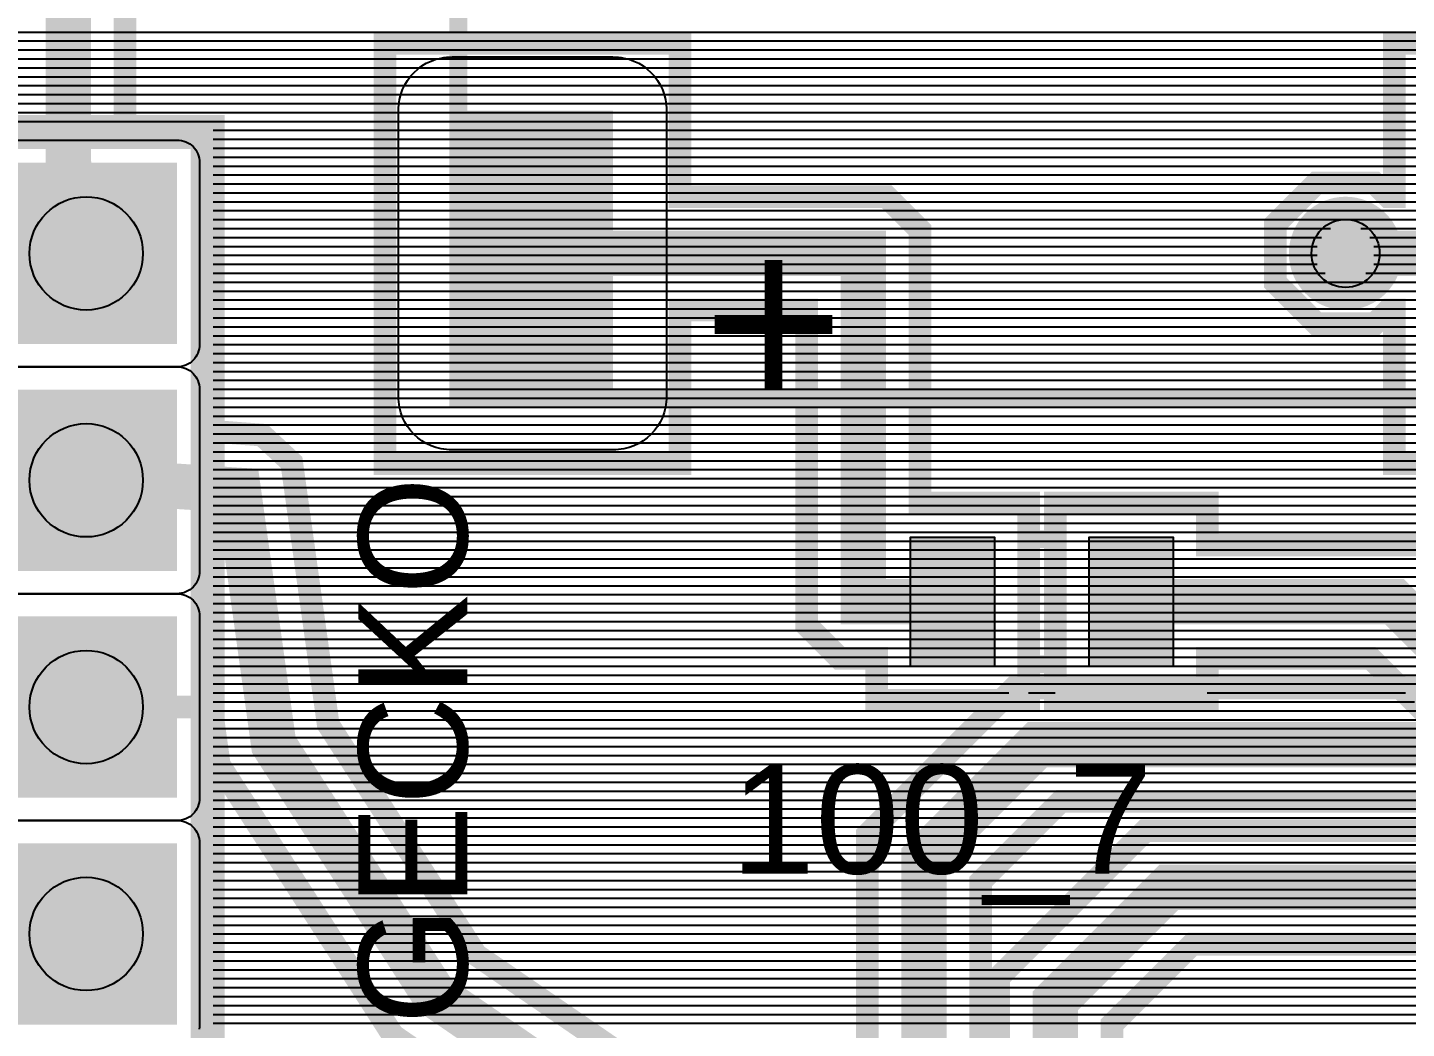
# Model space of a CAD drawing. Header units: inches. Extents: x -1.68 to 1.68, y -1.15 to 1.15.
# Drawn here: x -0.36 to 0.247, y 0.308 to 0.75 of the extents above; entities that cross this region are included whole.
import ezdxf

# ---------------------------------------------------------------- set-up
doc = ezdxf.new("R2010")
doc.units = ezdxf.units.IN
doc.layers.get('0').update_dxf_attribs({"linetype": 'CONTINUOUS'})

# ---------------------------------------------------------------- blocks, each defined once
blk = doc.blocks.new('RPAD')
blk.add_trace([(-0.5, -0.5), (-0.5, 0.5), (0.5, -0.5), (0.5, 0.5)])
blk = doc.blocks.new('EPAD')
at = {"const_width": 0.5}
blk.add_lwpolyline([(-0.25, 0, 1), (0.25, 0, 1)], format="xyb", close=True, dxfattribs=at)

msp = doc.modelspace()

# ---------------------------------------------------------------- linework, layer by layer
for points, const_width in [([(-0.17061, 0.586476), (0.341201, 0.586476), (0.341201, 1.098287), (-0.17061, 1.098287), (-0.17061, 0.586476)], 0.008), ([(-0.17061, 0.586476), (0.341201, 0.586476), (0.341201, 1.098287), (-0.17061, 1.098287), (-0.17061, 0.586476)], 0.008), ([(-0.17061, 0.586476), (0.341201, 0.586476), (0.341201, 1.098287), (-0.17061, 1.098287), (-0.17061, 0.586476)], 0.008), ([(-0.334665, 0.64998), (-0.342539, 0.68998), (-0.342539, 0.949193), (1.18502, 0.949193), (1.18502, 0.878327)], 0.02), ([(1.16002, 0.924193), (-0.31754, 0.924193), (-0.31754, 0.70598), (-0.278666, 0.70598), (-0.278666, 0.193981), (-0.390665, 0.193981), (-0.390665, 0.194981), (-0.8975, 0.194981), (-0.8975, 0.1935), (-0.8665, 0.1935), (-0.8665, 0.0815), (-0.885368, 0.0815), (-0.884414, -0.096461)], 0.01), ([(-0.072878, 0.67498), (0.018209, 0.67498), (0.032854, 0.660335), (0.032854, 0.539937), (0.080724, 0.539937), (0.080724, 0.452937), (0.013725, 0.452937), (0.013725, 0.471437), (-0.0025, 0.471437), (-0.017145, 0.486082), (-0.017145, 0.624981), (-0.072878, 0.624981), (-0.072878, 0.557367), (-0.202988, 0.557367), (-0.202988, 0.742594), (-0.072878, 0.742594), (-0.072878, 0.67498)], 0.01), ([(0.372122, 0.557367), (0.242012, 0.557367), (0.242012, 0.624981), (0.239293, 0.624981), (0.233293, 0.618981), (0.207612, 0.618981), (0.189453, 0.63714), (0.189453, 0.662821), (0.207612, 0.68098), (0.233293, 0.68098), (0.239293, 0.67498), (0.242012, 0.67498), (0.242012, 0.742594), (0.372122, 0.742594), (0.372122, 0.557367)], 0.01), ([(0.34866, -0.0575), (-0.18754, -0.0575), (-0.202185, -0.042855), (-0.202185, 0.026854), (-0.244263, 0.026854), (-0.321696, 0.026854), (-0.336341, 0.041499), (-0.424058, 0.129216), (-0.498564, 0.129216), (-0.513208, 0.143861), (-0.513208, 0.164571), (-0.513208, 0.217059), (-0.513208, 0.25525), (-0.5515, 0.256161), (-0.5515, 0.2265), (-0.6635, 0.2265), (-0.6635, 0.5385), (-0.5515, 0.5385), (-0.5515, 0.403326), (-0.390665, 0.403326), (-0.390665, 0.70598), (-0.278666, 0.70598), (-0.278666, 0.593981)], 0.01), ([(-0.384665, 0.19998), (-0.284665, 0.19998), (-0.284665, 0.69998), (-0.384665, 0.69998), (-0.384665, 0.19998)], 0.008), ([(-0.384665, 0.19998), (-0.284665, 0.19998), (-0.284665, 0.69998), (-0.384665, 0.69998), (-0.384665, 0.19998)], 0.008), ([(-0.384665, 0.19998), (-0.284665, 0.19998), (-0.284665, 0.69998), (-0.384665, 0.69998), (-0.384665, 0.19998)], 0.008), ([(0.215275, 0.63748), (0.22563, 0.63748), (0.232953, 0.644803), (0.232953, 0.655158), (0.22563, 0.66248), (0.215275, 0.66248), (0.207953, 0.655158), (0.207953, 0.644803), (0.215275, 0.63748)], 0.01), ([(-0.137933, 0.64998), (0.007854, 0.64998), (0.007854, 0.496437), (0.047224, 0.496437)], 0.02), ([(0.307067, 0.64998), (0.220453, 0.64998)], 0.02), ([(-0.278666, 0.593981), (-0.278666, 0.571528), (-0.257094, 0.569896), (-0.244081, 0.557791), (-0.242854, 0.548989), (-0.227986, 0.44233), (-0.162808, 0.340761), (0.1065, 0.155796), (0.1065, 0.254484), (0.4375, 0.254484)], 0.01), ([(-0.334665, 0.54998), (-0.267613, 0.545538), (-0.251988, 0.433445), (-0.181122, 0.323012), (0.139599, 0.102736), (1.1625, 0.102736), (1.1625, 0.198484)], 0.02), ([(0.4375, 0.26561), (0.231672, 0.471438), (0.159464, 0.471437), (0.159464, 0.452937), (0.092465, 0.452937), (0.092465, 0.539937), (0.159464, 0.539937), (0.159464, 0.521437), (0.252383, 0.521436)], 0.01), ([(0.0925, 0.523996), (0.080689, 0.523996)], 0.007874), ([(0.0925, 0.523996), (0.080689, 0.523996)], 0.007874), ([(0.0925, 0.523996), (0.080689, 0.523996)], 0.007874), ([(1.172855, 0.077737), (0.131842, 0.077737), (0.125446, 0.082129), (-0.199435, 0.305262), (-0.202162, 0.309511), (-0.202162, 0.30951), (-0.275991, 0.42456), (-0.278666, 0.443751), (-0.278666, 0.193981), (-0.390665, 0.193981)], 0.01), ([(0.4625, 0.198484), (0.4625, 0.275965), (0.242028, 0.496437), (0.125965, 0.496437)], 0.02), ([(0.0925, 0.468878), (0.080689, 0.468878)], 0.007874), ([(0.0925, 0.468878), (0.080689, 0.468878)], 0.007874), ([(0.0925, 0.468878), (0.080689, 0.468878)], 0.007874), ([(0.7375, -0.457515), (0.1065, -0.457515), (0.1065, -0.345516), (0.137501, -0.345516), (0.137501, -0.33254), (0.009627, -0.204666), (0.009627, 0.3938), (0.074271, 0.458444), (0.567754, 0.458444)], 0.01), ([(-0.390665, 0.44998), (-0.334665, 0.44998)], 0.01), ([(-0.278666, 0.44998), (-0.334665, 0.44998)], 0.01), ([(0.1625, -0.401516), (0.1625, -0.314311), (0.154626, -0.314311), (0.034626, -0.194311), (0.034626, 0.383445), (0.084626, 0.433445), (0.586594, 0.433445)], 0.02), ([(0.567754, 0.408445), (0.094981, 0.408445), (0.059625, 0.37309), (0.059625, -0.183956), (0.164981, -0.289311), (0.172855, -0.289311), (0.187499, -0.303956), (0.187499, -0.345516), (0.2375, -0.345516), (0.2375, -0.337855), (0.0675, -0.167855), (0.0675, 0.330807), (0.132145, 0.395452), (0.1425, 0.395452), (0.666179, 0.395452)], 0.01), ([(-0.334665, 0.34998), (-0.3325, 0.34998), (-0.360846, 0.378327), (-0.6075, 0.378327), (-0.6075, 0.3825)], 0.02), ([(0.2625, -0.401516), (0.2625, -0.3275), (0.0925, -0.1575), (0.0925, 0.320453), (0.1425, 0.370453), (0.68502, 0.370453)], 0.02), ([(0.666179, 0.345453), (0.152855, 0.345454), (0.1175, 0.310098), (0.1175, 0.254484), (0.5375, 0.254484)], 0.01)]:
    msp.add_lwpolyline(points, dxfattribs=dict(const_width=const_width))
for points in [[(-0.54, 0.747579), (0.454906, 0.747579)], [(-0.31754, 0.747579), (1.6525, 0.747579)], [(-0.54, 0.743642), (0.454906, 0.743642)], [(-0.31754, 0.743642), (1.6525, 0.743642)], [(-0.54, 0.739705), (-0.202988, 0.739705)], [(-0.54, 0.735768), (-0.202988, 0.735768)], [(-0.31754, 0.739705), (1.6525, 0.739705)], [(-0.31754, 0.735768), (1.6525, 0.735768)], [(-0.072878, 0.739705), (0.242012, 0.739705)], [(-0.072878, 0.735768), (0.242012, 0.735768)], [(-0.54, 0.731831), (-0.202988, 0.731831)], [(-0.31754, 0.731831), (1.250589, 0.731831)], [(-0.072878, 0.731831), (0.242012, 0.731831)], [(-0.54, 0.727894), (-0.202988, 0.727894)], [(-0.54, 0.723957), (-0.202988, 0.723957)], [(-0.31754, 0.727894), (1.246652, 0.727894)], [(-0.31754, 0.723957), (1.242715, 0.723957)], [(-0.072878, 0.727894), (0.242012, 0.727894)], [(-0.072878, 0.723957), (0.242012, 0.723957)], [(-0.54, 0.72002), (-0.202988, 0.72002)], [(-0.31754, 0.72002), (1.238778, 0.72002)], [(-0.072878, 0.72002), (0.242012, 0.72002)], [(-0.54, 0.716083), (-0.202988, 0.716083)], [(-0.54, 0.712146), (-0.202988, 0.712146)], [(-0.31754, 0.716083), (1.234841, 0.716083)], [(-0.31754, 0.712146), (1.23276, 0.712146)], [(-0.072878, 0.716083), (0.242012, 0.716083)], [(-0.072878, 0.712146), (0.242012, 0.712146)], [(-0.54, 0.708209), (-0.202988, 0.708209)], [(-0.31754, 0.708209), (1.23276, 0.708209)], [(-0.072878, 0.708209), (0.242012, 0.708209)], [(-0.374665, 0.69998), (-0.294665, 0.69998), (-0.293626, 0.69993), (-0.292621, 0.699781), (-0.291654, 0.699539), (-0.29073, 0.699209), (-0.289854, 0.698794), (-0.28903, 0.698299), (-0.288262, 0.69773), (-0.287556, 0.69709), (-0.286916, 0.696384), (-0.286346, 0.695616), (-0.285852, 0.694792), (-0.285437, 0.693916), (-0.285106, 0.692992), (-0.284864, 0.692025), (-0.284716, 0.69102), (-0.284665, 0.68998), (-0.284665, 0.68998), (-0.284665, 0.60998), (-0.284716, 0.608941), (-0.284864, 0.607936), (-0.285106, 0.606969), (-0.285437, 0.606045), (-0.285852, 0.605169), (-0.286346, 0.604344), (-0.286916, 0.603577), (-0.287556, 0.602871), (-0.288262, 0.602231), (-0.28903, 0.601661), (-0.289854, 0.601167), (-0.29073, 0.600752), (-0.291654, 0.600421), (-0.292621, 0.600179), (-0.293626, 0.600031), (-0.294665, 0.59998), (-0.374665, 0.59998)], [(-0.278666, 0.704272), (1.23276, 0.704272)], [(-0.278666, 0.704272), (-0.202988, 0.704272)], [(-0.278666, 0.700335), (1.23276, 0.700335)], [(-0.278666, 0.700335), (-0.202988, 0.700335)], [(-0.072878, 0.704272), (0.242012, 0.704272)], [(-0.072878, 0.700335), (0.242012, 0.700335)], [(-0.278666, 0.696398), (1.23276, 0.696398)], [(-0.278666, 0.696398), (-0.202988, 0.696398)], [(-0.072878, 0.696398), (0.242012, 0.696398)], [(-0.278666, 0.692461), (1.23276, 0.692461)], [(-0.278666, 0.692461), (-0.202988, 0.692461)], [(-0.278666, 0.688524), (1.23276, 0.688524)], [(-0.278666, 0.688524), (-0.202988, 0.688524)], [(-0.072878, 0.692461), (0.242012, 0.692461)], [(-0.072878, 0.688524), (0.242012, 0.688524)], [(-0.278666, 0.684587), (1.236495, 0.684587)], [(-0.278666, 0.684587), (-0.202988, 0.684587)], [(-0.072878, 0.684587), (0.242012, 0.684587)], [(-0.278666, 0.68065), (1.240432, 0.68065)], [(-0.278666, 0.68065), (-0.202988, 0.68065)], [(-0.278666, 0.676713), (1.244369, 0.676713)], [(-0.278666, 0.676713), (-0.202988, 0.676713)], [(-0.072878, 0.68065), (0.207282, 0.68065)], [(-0.072878, 0.676713), (0.203345, 0.676713)], [(0.233624, 0.68065), (0.242012, 0.68065)], [(0.237561, 0.676713), (0.242012, 0.676713)], [(-0.278666, 0.672776), (1.248306, 0.672776)], [(-0.278666, 0.672776), (-0.202988, 0.672776)], [(-0.278666, 0.668839), (1.549784, 0.668839)], [(-0.278666, 0.668839), (-0.202988, 0.668839)], [(0.020413, 0.672776), (0.199408, 0.672776)], [(0.02435, 0.668839), (0.195471, 0.668839)], [(-0.278666, 0.664902), (1.549784, 0.664902)], [(-0.278666, 0.664902), (-0.202988, 0.664902)], [(0.028287, 0.664902), (0.191534, 0.664902)], [(-0.278666, 0.660965), (0.213759, 0.660965)], [(-0.278666, 0.660965), (-0.202988, 0.660965)], [(-0.278666, 0.657028), (0.209822, 0.657028)], [(-0.278666, 0.657028), (-0.202988, 0.657028)], [(0.032224, 0.660965), (0.189453, 0.660965)], [(0.032854, 0.657028), (0.189453, 0.657028)], [(0.227146, 0.660965), (1.549784, 0.660965)], [(0.231083, 0.657028), (1.549784, 0.657028)], [(-0.278666, 0.653091), (0.207953, 0.653091)], [(-0.278666, 0.653091), (-0.202988, 0.653091)], [(0.032854, 0.653091), (0.189453, 0.653091)], [(0.232953, 0.653091), (1.549784, 0.653091)], [(-0.278666, 0.649154), (0.207953, 0.649154)], [(-0.278666, 0.649154), (-0.202988, 0.649154)], [(-0.278666, 0.645217), (0.207953, 0.645217)], [(-0.278666, 0.645217), (-0.202988, 0.645217)], [(0.032854, 0.649154), (0.189453, 0.649154)], [(0.032854, 0.645217), (0.189453, 0.645217)], [(0.232953, 0.649154), (1.549784, 0.649154)], [(0.232953, 0.645217), (0.490925, 0.645217)], [(-0.278666, 0.64128), (0.211476, 0.64128)], [(-0.278666, 0.64128), (-0.202988, 0.64128)], [(0.032854, 0.64128), (0.189453, 0.64128)], [(0.22943, 0.64128), (0.486988, 0.64128)], [(-0.278666, 0.637343), (0.485905, 0.637343)], [(-0.278666, 0.637343), (-0.202988, 0.637343)], [(-0.278666, 0.633406), (0.485905, 0.633406)], [(-0.278666, 0.633406), (-0.202988, 0.633406)], [(0.032854, 0.637343), (0.189453, 0.637343)], [(0.032854, 0.633406), (0.193187, 0.633406)], [(-0.278666, 0.629469), (0.486279, 0.629469)], [(-0.278666, 0.629469), (-0.202988, 0.629469)], [(0.032854, 0.629469), (0.197124, 0.629469)], [(-0.278666, 0.625531), (0.490216, 0.625531)], [(-0.278666, 0.625531), (-0.202988, 0.625531)], [(-0.278666, 0.621594), (1.167912, 0.621594)], [(-0.278666, 0.621594), (-0.202988, 0.621594)], [(-0.072878, 0.621594), (-0.017145, 0.621594)], [(0.032854, 0.625531), (0.201061, 0.625531)], [(0.032854, 0.621594), (0.204998, 0.621594)], [(0.235907, 0.621594), (0.242012, 0.621594)], [(-0.278666, 0.617657), (1.049941, 0.617657)], [(-0.278666, 0.617657), (-0.202988, 0.617657)], [(-0.072878, 0.617657), (-0.017145, 0.617657)], [(0.032854, 0.617657), (0.242012, 0.617657)], [(-0.278666, 0.61372), (1.046004, 0.61372)], [(-0.278666, 0.61372), (-0.202988, 0.61372)], [(-0.278666, 0.609783), (1.042067, 0.609783)], [(-0.278666, 0.609783), (-0.202988, 0.609783)], [(-0.072878, 0.61372), (-0.017145, 0.61372)], [(-0.072878, 0.609783), (-0.017145, 0.609783)], [(0.032854, 0.61372), (0.242012, 0.61372)], [(0.032854, 0.609783), (0.242012, 0.609783)], [(-0.278666, 0.605846), (1.03813, 0.605846)], [(-0.278666, 0.605846), (-0.202988, 0.605846)], [(-0.278666, 0.601909), (1.0375, 0.601909)], [(-0.278666, 0.601909), (-0.202988, 0.601909)], [(-0.072878, 0.605846), (-0.017145, 0.605846)], [(-0.072878, 0.601909), (-0.017145, 0.601909)], [(0.032854, 0.605846), (0.242012, 0.605846)], [(0.032854, 0.601909), (0.242012, 0.601909)], [(-0.374665, 0.59998), (-0.294665, 0.59998), (-0.293626, 0.59993), (-0.292621, 0.599782), (-0.291654, 0.599539), (-0.29073, 0.599209), (-0.289854, 0.598794), (-0.28903, 0.598299), (-0.288262, 0.59773), (-0.287556, 0.59709), (-0.286916, 0.596384), (-0.286346, 0.595616), (-0.285852, 0.594792), (-0.285437, 0.593916), (-0.285106, 0.592992), (-0.284864, 0.592025), (-0.284716, 0.59102), (-0.284665, 0.58998), (-0.284665, 0.58998), (-0.284665, 0.50998), (-0.284716, 0.508941), (-0.284864, 0.507936), (-0.285106, 0.506969), (-0.285437, 0.506045), (-0.285852, 0.505168), (-0.286346, 0.504344), (-0.286916, 0.503577), (-0.287556, 0.502871), (-0.288262, 0.502231), (-0.28903, 0.501661), (-0.289854, 0.501167), (-0.29073, 0.500752), (-0.291654, 0.500421), (-0.292621, 0.500179), (-0.293626, 0.500031), (-0.294665, 0.49998), (-0.374665, 0.49998)], [(-0.278666, 0.597972), (1.0375, 0.597972)], [(-0.278666, 0.597972), (-0.202988, 0.597972)], [(-0.072878, 0.597972), (-0.017145, 0.597972)], [(0.032854, 0.597972), (0.242012, 0.597972)], [(-0.278666, 0.594035), (1.0375, 0.594035)], [(-0.278666, 0.594035), (-0.202988, 0.594035)], [(-0.278666, 0.590098), (1.0375, 0.590098)], [(-0.278666, 0.590098), (-0.202988, 0.590098)], [(-0.072878, 0.594035), (-0.017145, 0.594035)], [(-0.072878, 0.590098), (-0.017145, 0.590098)], [(0.032854, 0.594035), (0.242012, 0.594035)], [(0.032854, 0.590098), (0.242012, 0.590098)], [(-0.278666, 0.586161), (1.0375, 0.586161)], [(-0.278666, 0.586161), (-0.202988, 0.586161)], [(-0.072878, 0.586161), (-0.017145, 0.586161)], [(0.032854, 0.586161), (0.242012, 0.586161)], [(-0.278666, 0.582224), (1.0375, 0.582224)], [(-0.278666, 0.582224), (-0.202988, 0.582224)], [(-0.278666, 0.578287), (1.0375, 0.578287)], [(-0.278666, 0.578287), (-0.202988, 0.578287)], [(-0.072878, 0.582224), (-0.017145, 0.582224)], [(-0.072878, 0.578287), (-0.017145, 0.578287)], [(0.032854, 0.582224), (0.242012, 0.582224)], [(0.032854, 0.578287), (0.242012, 0.578287)], [(-0.278666, 0.57435), (1.0375, 0.57435)], [(-0.278666, 0.57435), (-0.202988, 0.57435)], [(-0.072878, 0.57435), (-0.017145, 0.57435)], [(0.032854, 0.57435), (0.242012, 0.57435)], [(-0.278666, 0.570413), (1.0375, 0.570413)], [(-0.278666, 0.566476), (1.0375, 0.566476)], [(-0.263934, 0.570413), (-0.202988, 0.570413)], [(-0.253417, 0.566476), (-0.202988, 0.566476)], [(-0.072878, 0.570413), (-0.017145, 0.570413)], [(-0.072878, 0.566476), (-0.017145, 0.566476)], [(0.032854, 0.570413), (0.242012, 0.570413)], [(0.032854, 0.566476), (0.242012, 0.566476)], [(-0.278666, 0.562539), (1.0375, 0.562539)], [(-0.249185, 0.562539), (-0.202988, 0.562539)], [(-0.072878, 0.562539), (-0.017145, 0.562539)], [(0.032854, 0.562539), (0.242012, 0.562539)], [(-0.278666, 0.558602), (1.0375, 0.558602)], [(-0.278666, 0.554665), (1.0375, 0.554665)], [(-0.244952, 0.558602), (-0.202988, 0.558602)], [(-0.243645, 0.554665), (-0.017145, 0.554665)], [(-0.072878, 0.558602), (-0.017145, 0.558602)], [(0.032854, 0.558602), (0.242012, 0.558602)], [(0.032854, 0.554665), (0.561595, 0.554665)], [(-0.278666, 0.550728), (1.0375, 0.550728)], [(-0.243096, 0.550728), (-0.017145, 0.550728)], [(0.032854, 0.550728), (0.561595, 0.550728)], [(-0.278666, 0.546791), (1.0375, 0.546791)], [(-0.278666, 0.542854), (1.0375, 0.542854)], [(-0.242547, 0.546791), (-0.017145, 0.546791)], [(-0.241998, 0.542854), (-0.017145, 0.542854)], [(0.032854, 0.546791), (0.561595, 0.546791)], [(0.032854, 0.542854), (0.561595, 0.542854)], [(-0.278666, 0.538917), (1.0375, 0.538917)], [(-0.278666, 0.53498), (1.0375, 0.53498)], [(-0.241449, 0.538917), (-0.017145, 0.538917)], [(-0.2409, 0.53498), (-0.017145, 0.53498)], [(0.080724, 0.538917), (0.092465, 0.538917)], [(0.080724, 0.53498), (0.092465, 0.53498)], [(0.159464, 0.538917), (0.561595, 0.538917)], [(0.159464, 0.53498), (0.561595, 0.53498)], [(-0.278666, 0.531043), (1.0375, 0.531043)], [(-0.240352, 0.531043), (-0.017145, 0.531043)], [(0.080724, 0.531043), (0.092465, 0.531043)], [(0.159464, 0.531043), (0.561595, 0.531043)], [(-0.278666, 0.527106), (1.0375, 0.527106)], [(-0.278666, 0.523169), (1.0375, 0.523169)], [(-0.239803, 0.527106), (-0.017145, 0.527106)], [(-0.239254, 0.523169), (-0.017145, 0.523169)], [(0.080724, 0.527106), (0.092465, 0.527106)], [(0.080724, 0.523169), (0.092465, 0.523169)], [(0.159464, 0.527106), (0.561595, 0.527106)], [(0.159464, 0.523169), (0.561595, 0.523169)], [(-0.278666, 0.519232), (1.0375, 0.519232)], [(-0.238706, 0.519232), (-0.017145, 0.519232)], [(0.080724, 0.519232), (0.092465, 0.519232)], [(-0.278666, 0.515295), (1.0375, 0.515295)], [(-0.278666, 0.511358), (1.0375, 0.511358)], [(-0.238157, 0.515295), (-0.017145, 0.515295)], [(-0.237608, 0.511358), (-0.017145, 0.511358)], [(0.080724, 0.515295), (0.092465, 0.515295)], [(0.080724, 0.511358), (0.092465, 0.511358)], [(-0.278666, 0.507421), (1.0375, 0.507421)], [(-0.237059, 0.507421), (-0.017145, 0.507421)], [(0.080724, 0.507421), (0.092465, 0.507421)], [(-0.374665, 0.49998), (-0.294665, 0.49998), (-0.293626, 0.49993), (-0.292621, 0.499781), (-0.291654, 0.499539), (-0.29073, 0.499209), (-0.289854, 0.498794), (-0.28903, 0.498299), (-0.288262, 0.49773), (-0.287556, 0.49709), (-0.286916, 0.496384), (-0.286346, 0.495616), (-0.285852, 0.494792), (-0.285437, 0.493916), (-0.285106, 0.492992), (-0.284864, 0.492025), (-0.284716, 0.49102), (-0.284665, 0.48998), (-0.284665, 0.48998), (-0.284665, 0.40998), (-0.284716, 0.408941), (-0.284864, 0.407936), (-0.285106, 0.406969), (-0.285437, 0.406045), (-0.285852, 0.405169), (-0.286346, 0.404344), (-0.286916, 0.403577), (-0.287556, 0.402871), (-0.288262, 0.402231), (-0.28903, 0.401661), (-0.289854, 0.401167), (-0.29073, 0.400752), (-0.291654, 0.400421), (-0.292621, 0.400179), (-0.293626, 0.400031), (-0.294665, 0.39998), (-0.374665, 0.39998)], [(-0.278666, 0.503484), (1.0375, 0.503484)], [(-0.278666, 0.499547), (1.0375, 0.499547)], [(-0.23651, 0.503484), (-0.017145, 0.503484)], [(-0.235961, 0.499547), (-0.017145, 0.499547)], [(0.080724, 0.503484), (0.092465, 0.503484)], [(0.080724, 0.499547), (0.092465, 0.499547)], [(-0.278666, 0.49561), (1.0375, 0.49561)], [(-0.235413, 0.49561), (-0.017145, 0.49561)], [(0.080724, 0.49561), (0.092465, 0.49561)], [(-0.278666, 0.491673), (1.0375, 0.491673)], [(-0.278666, 0.487736), (1.0375, 0.487736)], [(-0.234864, 0.491673), (-0.017145, 0.491673)], [(-0.234315, 0.487736), (-0.017145, 0.487736)], [(0.080724, 0.491673), (0.092465, 0.491673)], [(0.080724, 0.487736), (0.092465, 0.487736)], [(-0.278666, 0.483799), (1.0375, 0.483799)], [(-0.233766, 0.483799), (-0.014862, 0.483799)], [(0.080724, 0.483799), (0.092465, 0.483799)], [(-0.278666, 0.479862), (1.0375, 0.479862)], [(-0.278666, 0.475925), (1.0375, 0.475925)], [(-0.233217, 0.479862), (-0.010925, 0.479862)], [(-0.232669, 0.475925), (-0.006988, 0.475925)], [(0.080724, 0.479862), (0.092465, 0.479862)], [(0.080724, 0.475925), (0.092465, 0.475925)], [(-0.278666, 0.471988), (1.0375, 0.471988)], [(-0.278666, 0.468051), (1.0375, 0.468051)], [(-0.23212, 0.471988), (-0.003051, 0.471988)], [(-0.231571, 0.468051), (0.013725, 0.468051)], [(0.080724, 0.471988), (0.092465, 0.471988)], [(0.080724, 0.468051), (0.092465, 0.468051)], [(0.159464, 0.468051), (0.235059, 0.468051)], [(-0.278666, 0.464114), (0.573424, 0.464114)], [(-0.231022, 0.464114), (0.013725, 0.464114)], [(0.080724, 0.464114), (0.092465, 0.464114)], [(0.159464, 0.464114), (0.238996, 0.464114)], [(-0.278666, 0.460177), (0.569487, 0.460177)], [(-0.278666, 0.45624), (0.072067, 0.45624)], [(-0.230474, 0.460177), (0.013725, 0.460177)], [(-0.229925, 0.45624), (0.013725, 0.45624)], [(0.080724, 0.460177), (0.092465, 0.460177)], [(0.080724, 0.45624), (0.092465, 0.45624)], [(0.159464, 0.460177), (0.242933, 0.460177)], [(0.159464, 0.45624), (0.24687, 0.45624)], [(-0.278666, 0.452303), (0.06813, 0.452303)], [(-0.229376, 0.452303), (0.250807, 0.452303)], [(-0.278666, 0.448366), (0.064193, 0.448366)], [(-0.278666, 0.444429), (0.060256, 0.444429)], [(-0.228827, 0.448366), (0.254744, 0.448366)], [(-0.228278, 0.444429), (0.258681, 0.444429)], [(-0.278666, 0.440492), (0.056319, 0.440492)], [(-0.278666, 0.440492), (-0.278211, 0.440492)], [(-0.226807, 0.440492), (0.262618, 0.440492)], [(-0.278666, 0.436555), (0.052382, 0.436555)], [(-0.278666, 0.436555), (-0.277663, 0.436555)], [(-0.278666, 0.432618), (0.048445, 0.432618)], [(-0.278666, 0.432618), (-0.277114, 0.432618)], [(-0.22428, 0.436555), (0.266555, 0.436555)], [(-0.221754, 0.432618), (0.270492, 0.432618)], [(-0.278666, 0.428681), (0.044508, 0.428681)], [(-0.278666, 0.428681), (-0.276565, 0.428681)], [(-0.219227, 0.428681), (0.274429, 0.428681)], [(-0.278666, 0.424744), (0.040571, 0.424744)], [(-0.278666, 0.424744), (-0.276016, 0.424744)], [(-0.278666, 0.420807), (0.036634, 0.420807)], [(-0.278666, 0.420807), (-0.273582, 0.420807)], [(-0.216701, 0.424744), (0.278366, 0.424744)], [(-0.214174, 0.420807), (0.282303, 0.420807)], [(-0.278666, 0.41687), (0.032697, 0.41687)], [(-0.278666, 0.41687), (-0.271056, 0.41687)], [(-0.211648, 0.41687), (0.28624, 0.41687)], [(-0.278666, 0.412933), (0.02876, 0.412933)], [(-0.278666, 0.412933), (-0.268529, 0.412933)], [(-0.278666, 0.408996), (0.024823, 0.408996)], [(-0.278666, 0.408996), (-0.266003, 0.408996)], [(-0.209122, 0.412933), (0.290177, 0.412933)], [(-0.206595, 0.408996), (0.294114, 0.408996)], [(-0.278666, 0.405059), (0.020886, 0.405059)], [(-0.278666, 0.405059), (-0.263476, 0.405059)], [(-0.204068, 0.405059), (0.298051, 0.405059)], [(0.091594, 0.405059), (0.57114, 0.405059)], [(-0.374665, 0.39998), (-0.294665, 0.39998), (-0.293626, 0.39993), (-0.292621, 0.399781), (-0.291654, 0.399539), (-0.29073, 0.399209), (-0.289854, 0.398794), (-0.28903, 0.398299), (-0.288262, 0.39773), (-0.287556, 0.39709), (-0.286916, 0.396384), (-0.286346, 0.395616), (-0.285852, 0.394792), (-0.285437, 0.393916), (-0.285106, 0.392992), (-0.284864, 0.392025), (-0.284716, 0.39102), (-0.284665, 0.38998), (-0.284665, 0.38998), (-0.284665, 0.30998), (-0.284716, 0.308941), (-0.284864, 0.307936)], [(-0.278666, 0.401122), (0.016949, 0.401122)], [(-0.278666, 0.401122), (-0.26095, 0.401122)], [(-0.278666, 0.397185), (0.013012, 0.397185)], [(-0.278666, 0.397185), (-0.258424, 0.397185)], [(-0.201542, 0.401122), (0.301988, 0.401122)], [(-0.199016, 0.397185), (0.305925, 0.397185)], [(0.08372, 0.397185), (0.667912, 0.397185)], [(0.087657, 0.401122), (0.671849, 0.401122)], [(-0.278666, 0.393248), (0.009627, 0.393248)], [(-0.278666, 0.393248), (-0.255897, 0.393248)], [(-0.278666, 0.389311), (0.009627, 0.389311)], [(-0.278666, 0.389311), (-0.253371, 0.389311)], [(-0.196489, 0.393248), (0.309862, 0.393248)], [(-0.193963, 0.389311), (0.313799, 0.389311)], [(0.075846, 0.389311), (0.126004, 0.389311)], [(0.079783, 0.393248), (0.129941, 0.393248)], [(-0.278666, 0.385374), (0.009627, 0.385374)], [(-0.278666, 0.385374), (-0.250844, 0.385374)], [(-0.191437, 0.385374), (0.317736, 0.385374)], [(0.071909, 0.385374), (0.122067, 0.385374)], [(-0.278666, 0.381437), (0.009627, 0.381437)], [(-0.278666, 0.381437), (-0.248318, 0.381437)], [(-0.278666, 0.3775), (0.009627, 0.3775)], [(-0.278666, 0.3775), (-0.245791, 0.3775)], [(-0.18891, 0.381437), (0.321673, 0.381437)], [(-0.186384, 0.3775), (0.32561, 0.3775)], [(0.064035, 0.3775), (0.114193, 0.3775)], [(0.067972, 0.381437), (0.11813, 0.381437)], [(-0.278666, 0.373563), (0.009627, 0.373563)], [(-0.278666, 0.373563), (-0.243265, 0.373563)], [(-0.183857, 0.373563), (0.329547, 0.373563)], [(0.060098, 0.373563), (0.110256, 0.373563)], [(-0.278666, 0.369626), (0.009627, 0.369626)], [(-0.278666, 0.369626), (-0.240739, 0.369626)], [(-0.278666, 0.365689), (0.009627, 0.365689)], [(-0.278666, 0.365689), (-0.238212, 0.365689)], [(-0.181331, 0.369626), (0.333484, 0.369626)], [(-0.178804, 0.365689), (0.337421, 0.365689)], [(0.059625, 0.369626), (0.106319, 0.369626)], [(0.059625, 0.365689), (0.102382, 0.365689)], [(-0.278666, 0.361752), (0.009627, 0.361752)], [(-0.278666, 0.361752), (-0.235686, 0.361752)], [(-0.176278, 0.361752), (0.341358, 0.361752)], [(0.059625, 0.361752), (0.098445, 0.361752)], [(-0.278666, 0.357815), (0.009627, 0.357815)], [(-0.278666, 0.357815), (-0.233159, 0.357815)], [(-0.278666, 0.353878), (0.009627, 0.353878)], [(-0.278666, 0.353878), (-0.230633, 0.353878)], [(-0.173752, 0.357815), (0.345295, 0.357815)], [(-0.171225, 0.353878), (0.349232, 0.353878)], [(0.059625, 0.357815), (0.094508, 0.357815)], [(0.059625, 0.353878), (0.090571, 0.353878)], [(-0.278666, 0.349941), (0.009627, 0.349941)], [(-0.278666, 0.349941), (-0.228106, 0.349941)], [(-0.168699, 0.349941), (0.353169, 0.349941)], [(0.059625, 0.349941), (0.086634, 0.349941)], [(-0.278666, 0.346004), (0.009627, 0.346004)], [(-0.278666, 0.346004), (-0.22558, 0.346004)], [(-0.278666, 0.342067), (0.009627, 0.342067)], [(-0.278666, 0.342067), (-0.223054, 0.342067)], [(-0.166172, 0.346004), (0.357106, 0.346004)], [(-0.163646, 0.342067), (0.361043, 0.342067)], [(0.059625, 0.346004), (0.082697, 0.346004)], [(0.059625, 0.342067), (0.07876, 0.342067)], [(0.149469, 0.342067), (0.669565, 0.342067)], [(-0.278666, 0.33813), (0.009627, 0.33813)], [(-0.278666, 0.33813), (-0.220527, 0.33813)], [(-0.158977, 0.33813), (0.36498, 0.33813)], [(0.059625, 0.33813), (0.074823, 0.33813)], [(0.145531, 0.33813), (1.0375, 0.33813)], [(-0.278666, 0.334193), (0.009627, 0.334193)], [(-0.278666, 0.334193), (-0.218001, 0.334193)], [(-0.278666, 0.330256), (0.009627, 0.330256)], [(-0.278666, 0.330256), (-0.215474, 0.330256)], [(-0.153244, 0.334193), (0.368917, 0.334193)], [(-0.147512, 0.330256), (0.372854, 0.330256)], [(0.059625, 0.334193), (0.070886, 0.334193)], [(0.059625, 0.330256), (0.0675, 0.330256)], [(0.137657, 0.330256), (1.0375, 0.330256)], [(0.141594, 0.334193), (1.0375, 0.334193)], [(-0.278666, 0.326319), (0.009627, 0.326319)], [(-0.278666, 0.326319), (-0.212948, 0.326319)], [(-0.278666, 0.322382), (0.009627, 0.322382)], [(-0.278666, 0.322382), (-0.210422, 0.322382)], [(-0.14178, 0.326319), (0.376791, 0.326319)], [(-0.136048, 0.322382), (0.380728, 0.322382)], [(0.059625, 0.326319), (0.0675, 0.326319)], [(0.059625, 0.322382), (0.0675, 0.322382)], [(0.129783, 0.322382), (0.551043, 0.322382)], [(0.13372, 0.326319), (0.876494, 0.326319)], [(-0.278666, 0.318445), (0.009627, 0.318445)], [(-0.278666, 0.318445), (-0.207895, 0.318445)], [(-0.130315, 0.318445), (0.384665, 0.318445)], [(0.059625, 0.318445), (0.0675, 0.318445)], [(0.125846, 0.318445), (0.547106, 0.318445)], [(-0.278666, 0.314508), (0.009627, 0.314508)], [(-0.278666, 0.314508), (-0.205369, 0.314508)], [(-0.278666, 0.310571), (0.009627, 0.310571)], [(-0.278666, 0.310571), (-0.202842, 0.310571)], [(-0.124583, 0.314508), (0.388602, 0.314508)], [(-0.118851, 0.310571), (0.392539, 0.310571)], [(0.059625, 0.314508), (0.0675, 0.314508)], [(0.059625, 0.310571), (0.0675, 0.310571)], [(0.117972, 0.310571), (0.539232, 0.310571)], [(0.121909, 0.314508), (0.543169, 0.314508)]]:
    msp.add_lwpolyline(points)
for points in [[(-0.173366, 0.736594), (-0.1025, 0.736594), (-0.101263, 0.736565), (-0.100045, 0.736475), (-0.098847, 0.736328), (-0.09767, 0.736124), (-0.095386, 0.735553), (-0.093204, 0.734772), (-0.091133, 0.733792), (-0.089187, 0.732624), (-0.087374, 0.731278), (-0.085706, 0.729766), (-0.084194, 0.728098), (-0.082849, 0.726286), (-0.08168, 0.724339), (-0.0807, 0.722269), (-0.079919, 0.720087), (-0.079348, 0.717802), (-0.079144, 0.716626), (-0.078997, 0.715428), (-0.078908, 0.714209), (-0.078878, 0.712972), (-0.078878, 0.586988), (-0.078908, 0.585751), (-0.078997, 0.584533), (-0.079144, 0.583335), (-0.079348, 0.582158), (-0.079919, 0.579874), (-0.0807, 0.577692), (-0.08168, 0.575622), (-0.082849, 0.573675), (-0.084194, 0.571862), (-0.085706, 0.570194), (-0.087374, 0.568682), (-0.089187, 0.567337), (-0.091133, 0.566168), (-0.093204, 0.565189), (-0.095386, 0.564407), (-0.09767, 0.563836), (-0.098847, 0.563633), (-0.100045, 0.563485), (-0.101263, 0.563396), (-0.1025, 0.563366), (-0.173366, 0.563366), (-0.174603, 0.563396), (-0.175821, 0.563485), (-0.177019, 0.563633), (-0.178196, 0.563836), (-0.18048, 0.564407), (-0.182663, 0.565189), (-0.184733, 0.566168), (-0.18668, 0.567337), (-0.188492, 0.568682), (-0.19016, 0.570194), (-0.191672, 0.571862), (-0.193017, 0.573675), (-0.194186, 0.575622), (-0.195166, 0.577692), (-0.195947, 0.579874), (-0.196518, 0.582158), (-0.196722, 0.583335), (-0.196869, 0.584533), (-0.196958, 0.585751), (-0.196988, 0.586988), (-0.196988, 0.712972), (-0.196958, 0.714209), (-0.196869, 0.715428), (-0.196722, 0.716626), (-0.196518, 0.717802), (-0.195947, 0.720087), (-0.195166, 0.722269), (-0.194186, 0.724339), (-0.193017, 0.726286), (-0.191672, 0.728098), (-0.19016, 0.729766), (-0.188492, 0.731278), (-0.18668, 0.732624), (-0.184733, 0.733792), (-0.182663, 0.734772), (-0.18048, 0.735553), (-0.178196, 0.736124), (-0.177019, 0.736328), (-0.175821, 0.736475), (-0.174603, 0.736565), (-0.173366, 0.736594)], [(0.065724, 0.467937), (0.028724, 0.467937), (0.028724, 0.524937), (0.065724, 0.524937), (0.065724, 0.467937)], [(0.144465, 0.467937), (0.107465, 0.467937), (0.107465, 0.524937), (0.144465, 0.524937), (0.144465, 0.467937)]]:
    msp.add_lwpolyline(points, close=True)
for centre, radius in [((-0.334665, 0.64998), 0.025), ((0.220453, 0.64998), 0.015), ((-0.334665, 0.54998), 0.025), ((-0.334665, 0.44998), 0.025), ((-0.334665, 0.34998), 0.025)]:
    msp.add_circle(centre, radius)

# ---------------------------------------------------------------- block references
for name, p, xscale, yscale in [('RPAD', (-0.137933, 0.64998), 0.070866, 0.125984), ('RPAD', (-0.137933, 0.64998), 0.070866, 0.125984), ('EPAD', (0.220453, 0.64998), 0.05, 0.05), ('EPAD', (0.220453, 0.64998), 0.03, 0.03)]:
    msp.add_blockref(name, p, dxfattribs=dict(xscale=xscale, yscale=yscale))
for p, xscale, yscale, rotation in [((-0.334665, 0.64998), 0.08, 0.08, 270), ((-0.334665, 0.54998), 0.08, 0.08, 270), ((0.047224, 0.496437), 0.037, 0.057, 180), ((0.047224, 0.496437), 0.037, 0.057, 180), ((0.125965, 0.496437), 0.037, 0.057, 180), ((0.125965, 0.496437), 0.037, 0.057, 180), ((-0.334665, 0.44998), 0.08, 0.08, 270), ((-0.334665, 0.34998), 0.08, 0.08, 270)]:
    msp.add_blockref('RPAD', p, dxfattribs=dict(xscale=xscale, yscale=yscale, rotation=rotation))

# ---------------------------------------------------------------- texts
msp.add_text('+', height=0.08).set_placement((-0.062933, 0.57998))
msp.add_text('+', height=0.08).set_placement((-0.062933, 0.57998))
msp.add_text('+', height=0.08).set_placement((-0.062933, 0.57998))
at = {"width": 1.041667}
msp.add_text('GECKO', height=0.048, rotation=90, dxfattribs=at).set_placement((-0.166665, 0.30998))
msp.add_text('GECKO', height=0.048, rotation=90, dxfattribs=at).set_placement((-0.166665, 0.30998))
msp.add_text('GECKO', height=0.048, rotation=90, dxfattribs=at).set_placement((-0.166665, 0.30998))
msp.add_text('100_7', height=0.048, dxfattribs=at).set_placement((-0.050531, 0.376571))
msp.add_text('100_7', height=0.048, dxfattribs=at).set_placement((-0.050531, 0.376571))
msp.add_text('100_7', height=0.048, dxfattribs=at).set_placement((-0.050531, 0.376571))

doc.saveas('drawing.dxf')
